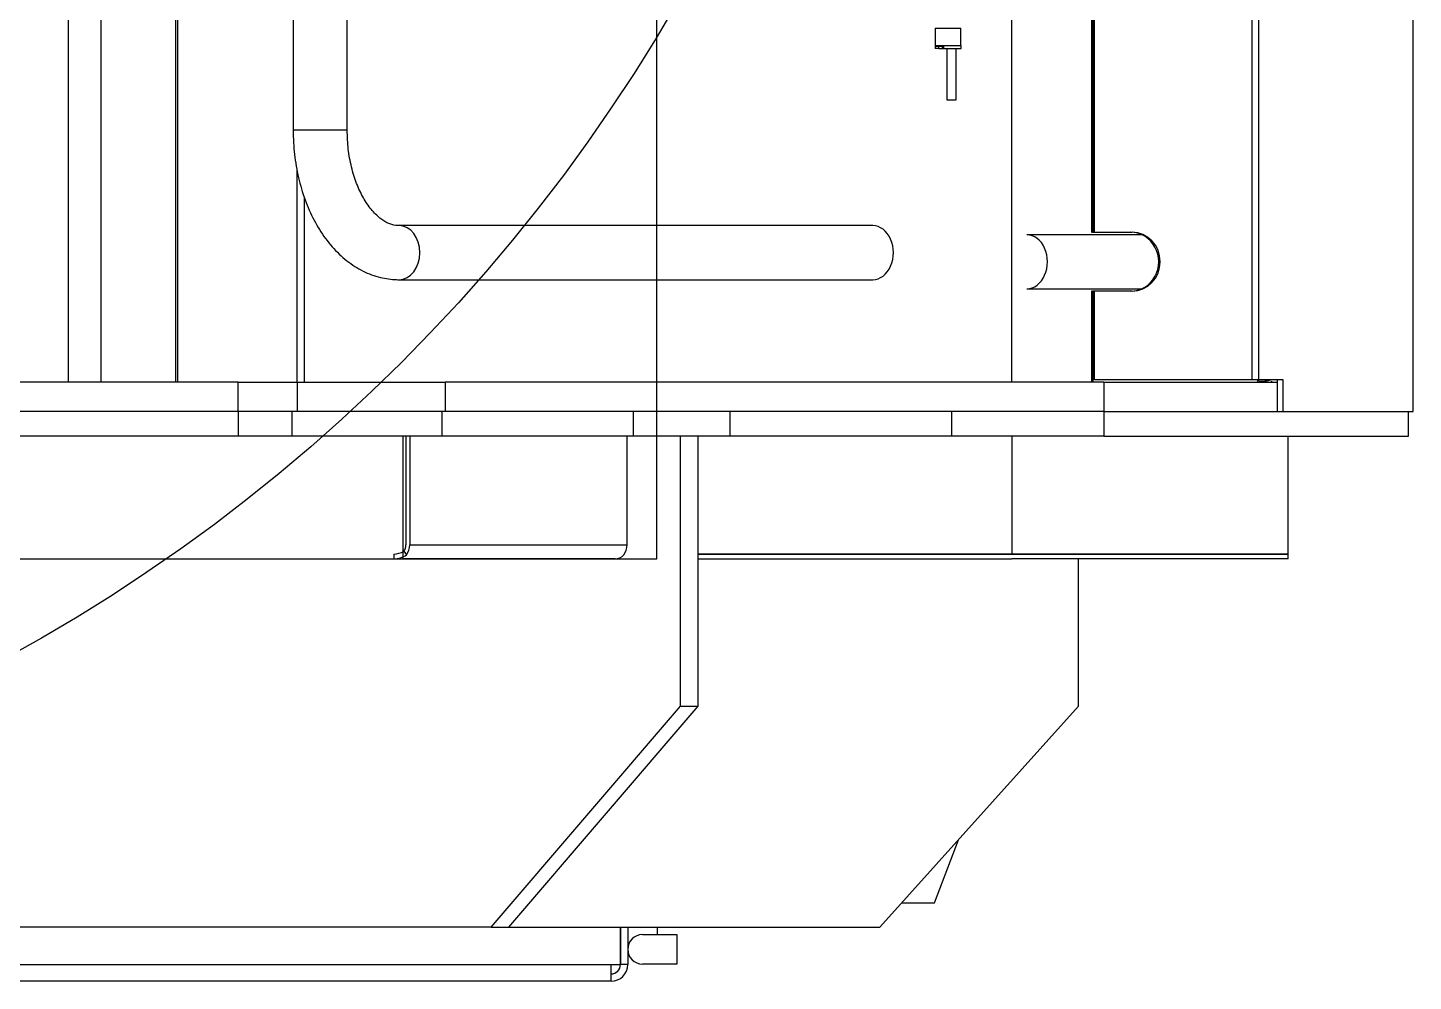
# Model space of a CAD drawing. Extents: x -681219 to -550379, y -242630 to -158199.
# Drawn here: x -602219 to -601655, y -230429 to -230041 of the extents above; entities that cross this region are included whole.
import ezdxf

# ---------------------------------------------------------------- set-up
doc = ezdxf.new("R2010")
doc.units = 0
doc.header["$LTSCALE"] = 1000
doc.linetypes.add('DASHED2', pattern=[9.525, 6.35, -3.175])
doc.layers.get('0').update_dxf_attribs({"linetype": 'CONTINUOUS'})
doc.layers.add('interface', color=251, linetype='DASHED2')

# ---------------------------------------------------------------- blocks, each defined once
blk = doc.blocks.new('CYPJ15001B0001XY_A_CYPJ1000_V_1')
at = {"color": 0, "linetype": 'ByBlock', "lineweight": -2}
for p, q in [((-775, 495.75), (-775, -495.75)), ((-725, -450.41), (-725, 351.09)), ((-715, -428.47), (-715, 276.3)), ((-715, -428.47), (-715, 276.3)), ((-947, -580.35), (-947, -33.95)), ((-940.2, -33.95), (-940.2, -580.35)), ((-925, -531.49), (-925, -45.59)), ((-703, -428.47), (-703, -281.72)), ((-703, -359.47), (715, -359.47)), ((-703, -372.68), (715, -372.68)), ((-703, -403.17), (715, -403.17)), ((-703, -403.98), (715, -403.98)), ((-715, -428.47), (-725, -428.47)), ((-715, -450.41), (-715, -428.47)), ((-715, -428.47), (-703, -428.47)), ((-703, -428.47), (-703, -452.47)), ((-725, -511.5), (-725, -450.41)), ((-715, -450.41), (-725, -450.41)), ((-715, -511.5), (-715, -450.41)), ((-600.29, -450.89), (-600.29, -472.89)), ((-550.29, -450.89), (-600.29, -450.89)), ((-703, -452.47), (-715, -452.47)), ((-703, -452.46), (-616.44, -452.46)), ((-703, -452.47), (-703, -512.79)), ((-703, -455.52), (-627.69, -455.52)), ((-600.29, -472.89), (-550.29, -472.89)), ((-773, -491.87), (-775, -491.87)), ((-775, -582.03), (-775, -495.75)), ((-775, -495.75), (-725, -495.75)), ((-771.89, -495.96), (-773.3, -497.04)), ((-661.29, -494.03), (-661.29, -686.87)), ((-639.29, -686.87), (-639.29, -494.03)), ((-725, -496.81), (-769.2, -496.81)), ((-725, -498.35), (-769.2, -498.35)), ((-769.2, -498.35), (-769.2, -586.85)), ((-725, -589.31), (-725, -511.5)), ((-715, -511.5), (-725, -511.5)), ((-715, -589.31), (-715, -511.5)), ((-715, -589.31), (-715, -512.79)), ((-703, -512.79), (-715, -512.79)), ((-703, -781), (-703, -512.79)), ((-925, -531.49), (-835, -608.64)), ((-925, -531.49), (-925, -538.7)), ((-925, -538.7), (-925, -689.77)), ((-925, -538.7), (-835, -615.85)), ((-947, -580.35), (-940.2, -580.35)), ((-940.2, -580.35), (-940.2, -584.15)), ((-940.2, -587.15), (-940.2, -584.15)), ((-925, -584.15), (-940.2, -584.15)), ((-940.2, -584.15), (-925, -584.15)), ((-925, -587.15), (-940.2, -587.15)), ((-769.2, -586.85), (-725, -586.85)), ((-725, -628.65), (-725, -589.31)), ((-715, -589.31), (-725, -589.31)), ((-715, -628.65), (-715, -589.31)), ((-940, -607.15), (-940, -593.15)), ((-928, -593.15), (-928, -607.15)), ((-925, -599.15), (-928, -599.15)), ((-928, -607.15), (-940, -607.15)), ((-835, -608.64), (-725, -608.64)), ((-835, -608.64), (-835, -615.85)), ((-835, -615.85), (-725, -615.85)), ((-775, -615.85), (-775, -743.47)), ((-773, -615.85), (-773, -743.47)), ((-773, -743.47), (-773, -615.85)), ((-725, -719), (-725, -628.65)), ((-715, -628.65), (-725, -628.65)), ((-715, -719), (-715, -628.65)), ((-835, -770.66), (-925, -689.77)), ((-915, -698.76), (-915, -712)), ((-915, -712), (-889.38, -721.79)), ((-567.1, -712.27), (-567.1, -712.28)), ((-565.9, -712.27), (-567.1, -712.27)), ((-566.3, -712.28), (-567.1, -712.28)), ((-567.1, -713.86), (-567.1, -712.28)), ((-567.1, -713.86), (-567.1, -715.15)), ((-567.1, -713.86), (-566.3, -713.86)), ((-567.1, -715.15), (-567.1, -715.7)), ((-566.3, -715.15), (-567.1, -715.15)), ((-566.3, -715.7), (-567.1, -715.7)), ((-567.1, -715.7), (-567.1, -722.87)), ((-566.3, -715.7), (-566.3, -712.28)), ((-565.9, -712.27), (-565.9, -722.87)), ((-558.9, -712.32), (-565.9, -712.32)), ((-558.9, -712.32), (-558.9, -722.82)), ((-725, -781), (-725, -719)), ((-715, -719), (-725, -719)), ((-715, -781), (-715, -719)), ((-715, -781), (-715, -719)), ((-588.1, -717.02), (-588.1, -720.92)), ((-567.1, -717.02), (-588.1, -717.02)), ((-588.1, -720.92), (-567.1, -720.92)), ((-567.1, -722.87), (-565.9, -722.87)), ((-565.9, -722.82), (-558.9, -722.82)), ((-775, -856), (-775, -743.47)), ((-773, -856), (-773, -743.47)), ((-773, -743.47), (-773, -856)), ((-725, -743.47), (-773, -743.47)), ((-703, -743.47), (-535.5, -743.47)), ((-665, -749.6), (-665, -796.47)), ((-643, -796.47), (-643, -749.6)), ((-835, -770.66), (-775, -770.66)), ((-666, -775.98), (-703, -775.98)), ((-666, -776.28), (-703, -776.28)), ((-666, -776.57), (-703, -776.57)), ((-702, -776.57), (-666, -776.57)), ((-702, -777.15), (-702, -776.57)), ((-702, -777.15), (-666, -777.15)), ((-702, -777.15), (-702, -841.37)), ((-666, -776.28), (-666, -775.98)), ((-666, -776.28), (-666, -776.57)), ((-666, -777.15), (-666, -776.57)), ((-666, -792.47), (-666, -777.15)), ((-642, -775.98), (-642, -776.28)), ((-435, -775.98), (-642, -775.98)), ((-435, -776.28), (-642, -776.28)), ((-642, -776.57), (-642, -776.28)), ((-435, -776.57), (-642, -776.57)), ((-642, -776.57), (-435, -776.57)), ((-642, -776.57), (-642, -777.15)), ((-642, -777.15), (-435, -777.15)), ((-642, -777.15), (-642, -792.47)), ((-725, -781), (-725, -905)), ((-715, -781), (-725, -781)), ((-715, -781), (-715, -851.62)), ((-703, -781), (-715, -781)), ((-715, -781), (-715, -851.62)), ((-703, -781), (-703, -841.82)), ((-703, -841.82), (-703, -843.56)), ((-702, -843.56), (-703, -843.56)), ((-703, -843.56), (-703, -851.62)), ((-702, -841.37), (-420, -841.37)), ((-702, -841.37), (-702, -844.09)), ((-702, -844.09), (-420, -844.09)), ((-702, -844.09), (-702, -853.86)), ((-715, -851.62), (-715, -853.86)), ((-702, -851.62), (-715, -851.62)), ((-703, -848.86), (-702.6, -849.56)), ((-775, -856), (-773, -856)), ((-773, -856), (-725, -856)), ((-715, -853.86), (-715, -907)), ((-702, -853.86), (-715, -853.86)), ((-725, -905), (-715, -905)), ((-715, -907), (-687.25, -907)), ((-687.25, -907), (692.05, -907))]:
    blk.add_line(p, q, dxfattribs=at)
for centre, radius, start, end in [((-766.12, -491.82), 8.88, 180.3138, 216.0323), ((-764.84, -491.85), 8.16, 180.1635, 210.2704), ((-940.2, -580.35), 6.8, 180, 270), ((-940.2, -580.35), 3.8, 180, 270), ((-770.27, -581.92), 4.73, 181.2731, 230.1813), ((-934, -593.15), 6, 0, 180), ((-690.94, -845.56), 11.65, 169.9688, 200.0847)]:
    blk.add_arc(centre, radius, start, end, dxfattribs=at)
for centre, major_axis, ratio, start_param, end_param in [((-769.2, -493.9), (3.8, 0), 0.766044, 3.926991, 4.712389), ((-650.29, -494.03), (-11, 0), 0.766044, 0, 3.141037), ((-769.2, -493.9), (5.8, 0), 0.766044, 3.926991, 4.712389), ((-769.2, -582.41), (-5.8, 0), 0.766044, 0.785398, 1.570796), ((-650.29, -686.87), (-11, 0), 0.766044, 0, 3.141593), ((-654, -749.6), (-11, 0), 0.766044, 0, 3.141593), ((-654, -791.88), (-12, 0), 0.956929, 0, 3.141593), ((-654, -792.47), (12, 0), 0.956929, 3.141593, 6.283185)]:
    blk.add_ellipse(centre, major_axis=major_axis, ratio=ratio, start_param=start_param, end_param=end_param, dxfattribs=at)
for points, knots in [([(-600.29, -450.89), (-602.21, -450.92), (-606.85, -451.01), (-615.2, -451.98), (-624.41, -454.12), (-633.15, -457.3), (-641.1, -461.47), (-648.05, -466.6), (-653.77, -472.56), (-658.01, -479.22), (-660.54, -486.04), (-661.26, -491.22), (-661.29, -493.64), (-661.29, -494.03)], [0, 0, 0, 0, 0.056301, 0.160688, 0.265496, 0.370863, 0.476924, 0.583542, 0.689766, 0.794131, 0.895241, 0.985332, 1, 1, 1, 1]), ([(-639.29, -494.03), (-639.27, -493.53), (-639.2, -492.16), (-638.46, -489.59), (-636.36, -486.19), (-632.93, -482.7), (-628.11, -479.41), (-622.22, -476.63), (-615.51, -474.54), (-607.96, -473.16), (-603.16, -472.97), (-600.29, -472.89)], [0, 0, 0, 0, 0.057252, 0.182371, 0.295671, 0.416945, 0.53336, 0.64892, 0.764692, 0.881147, 1, 1, 1, 1])]:
    blk.add_open_spline(points, degree=3, knots=knots, dxfattribs=at)
at = {"layer": 'interface', "ltscale": 10.848644}
for p, q in [((-775, 598.94), (-775, -599)), ((-775, -599), (775, -599.02))]:
    blk.add_line(p, q, dxfattribs=at)

msp = doc.modelspace()

# ---------------------------------------------------------------- linework, layer by layer
at = {"color": 4}
msp.add_circle((-602561.7373, -229682.3646), 700, dxfattribs=at)

# ---------------------------------------------------------------- block references
at = {"color": 4, "rotation": 89.99999999999999}
msp.add_blockref('CYPJ15001B0001XY_A_CYPJ1000_V_1', (-602561.7373, -229482.3646), dxfattribs=at)

doc.saveas('drawing.dxf')
